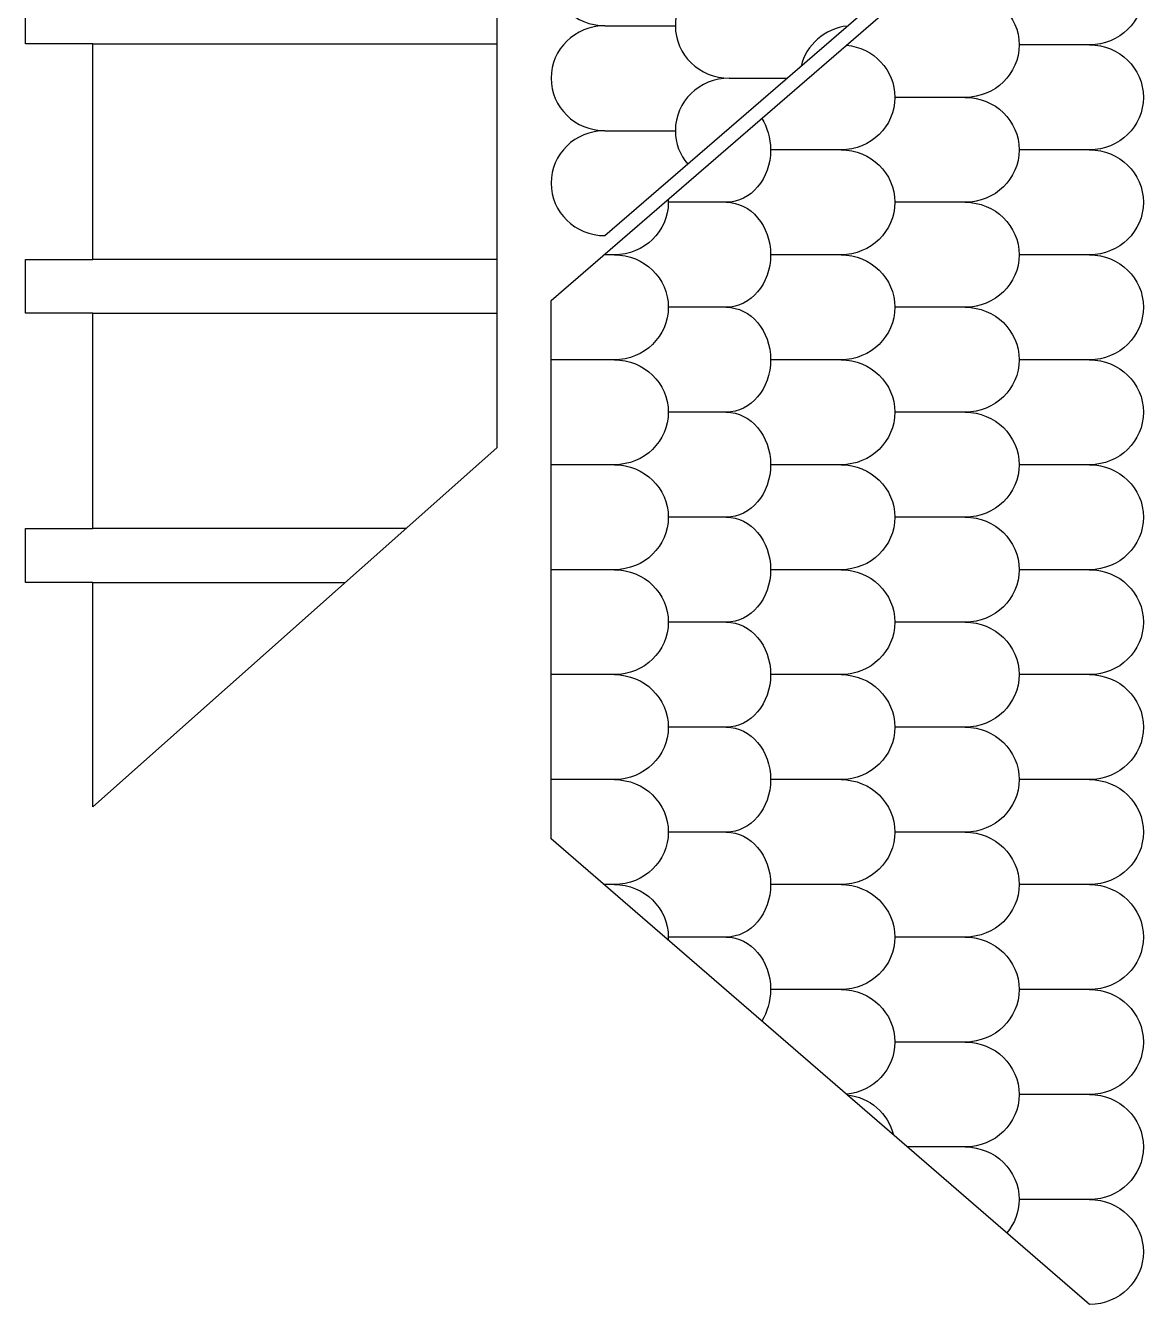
# Model space of a CAD drawing. Header units: centimetres. Extents: x -67.6 to -19.4, y -15.9 to 27.8.
# Drawn here: x -59.6 to -53.38, y 10.24 to 17.36 of the extents above; entities that cross this region are included whole.
import ezdxf

# ---------------------------------------------------------------- set-up
doc = ezdxf.new("R2010")
doc.units = ezdxf.units.CM
doc.header["$MEASUREMENT"] = 0
doc.layers.add('Layer 1', color=7, linetype='Continuous')

msp = doc.modelspace()

# ---------------------------------------------------------------- linework, layer by layer
at = {"layer": 'Layer 1', "color": 250, "lineweight": 25}
for points, knots in [([(-59.22922, 14.26102), (-59.22922, 14.26102), (-59.22922, 13.01102), (-59.22922, 13.01102), (-59.22922, 13.01102), (-56.97922, 15.01102), (-56.97922, 15.01102), (-56.97922, 15.01102), (-56.97922, 22.81102), (-56.97922, 22.81102), (-56.97922, 22.81102), (-59.22922, 24.81102), (-59.22922, 24.81102), (-59.22922, 24.81102), (-59.22922, 23.56102), (-59.22922, 23.56102), (-59.22922, 23.56102), (-59.60422, 23.56102), (-59.60422, 23.56102), (-59.60422, 23.56102), (-59.60422, 23.26102), (-59.60422, 23.26102), (-59.60422, 23.26102), (-59.22922, 23.26102), (-59.22922, 23.26102), (-59.22922, 23.26102), (-59.22922, 22.06102), (-59.22922, 22.06102), (-59.22922, 22.06102), (-59.60422, 22.06102), (-59.60422, 22.06102), (-59.60422, 22.06102), (-59.60422, 21.76102), (-59.60422, 21.76102), (-59.60422, 21.76102), (-59.22922, 21.76102), (-59.22922, 21.76102), (-59.22922, 21.76102), (-59.22922, 20.56102), (-59.22922, 20.56102), (-59.22922, 20.56102), (-59.60422, 20.56102), (-59.60422, 20.56102), (-59.60422, 20.56102), (-59.60422, 20.26102), (-59.60422, 20.26102), (-59.60422, 20.26102), (-59.22922, 20.26102), (-59.22922, 20.26102), (-59.22922, 20.26102), (-59.22922, 19.06102), (-59.22922, 19.06102), (-59.22922, 19.06102), (-59.60422, 19.06102), (-59.60422, 19.06102), (-59.60422, 19.06102), (-59.60422, 18.76102), (-59.60422, 18.76102), (-59.60422, 18.76102), (-59.22922, 18.76102), (-59.22922, 18.76102), (-59.22922, 18.76102), (-59.22922, 17.56102), (-59.22922, 17.56102), (-59.22922, 17.56102), (-59.60422, 17.56102), (-59.60422, 17.56102), (-59.60422, 17.56102), (-59.60422, 17.26102), (-59.60422, 17.26102), (-59.60422, 17.26102), (-59.22922, 17.26102), (-59.22922, 17.26102), (-59.22922, 17.26102), (-59.22922, 16.06102), (-59.22922, 16.06102), (-59.22922, 16.06102), (-59.60422, 16.06102), (-59.60422, 16.06102), (-59.60422, 16.06102), (-59.60422, 15.76102), (-59.60422, 15.76102), (-59.60422, 15.76102), (-59.22922, 15.76102), (-59.22922, 15.76102), (-59.22922, 15.76102), (-59.22922, 14.56102), (-59.22922, 14.56102), (-59.22922, 14.56102), (-59.60422, 14.56102), (-59.60422, 14.56102), (-59.60422, 14.56102), (-59.60422, 14.26102), (-59.60422, 14.26102), (-59.60422, 14.26102), (-59.22922, 14.26102), (-59.22922, 14.26102)], [0, 0, 0, 0, 0.03125, 0.03125, 0.03125, 0.0625, 0.0625, 0.0625, 0.09375, 0.09375, 0.09375, 0.125, 0.125, 0.125, 0.15625, 0.15625, 0.15625, 0.1875, 0.1875, 0.1875, 0.21875, 0.21875, 0.21875, 0.25, 0.25, 0.25, 0.28125, 0.28125, 0.28125, 0.3125, 0.3125, 0.3125, 0.34375, 0.34375, 0.34375, 0.375, 0.375, 0.375, 0.40625, 0.40625, 0.40625, 0.4375, 0.4375, 0.4375, 0.46875, 0.46875, 0.46875, 0.5, 0.5, 0.5, 0.53125, 0.53125, 0.53125, 0.5625, 0.5625, 0.5625, 0.59375, 0.59375, 0.59375, 0.625, 0.625, 0.625, 0.65625, 0.65625, 0.65625, 0.6875, 0.6875, 0.6875, 0.71875, 0.71875, 0.71875, 0.75, 0.75, 0.75, 0.78125, 0.78125, 0.78125, 0.8125, 0.8125, 0.8125, 0.84375, 0.84375, 0.84375, 0.875, 0.875, 0.875, 0.90625, 0.90625, 0.90625, 0.9375, 0.9375, 0.9375, 0.96875, 0.96875, 0.96875, 1, 1, 1, 1]), ([(-56.37666, 24.37936), (-56.37666, 24.37936), (-53.37656, 21.78625), (-53.37656, 21.78625), (-53.37656, 21.78625), (-53.37656, 18.78625), (-53.37656, 18.78625), (-53.37656, 18.78625), (-56.37666, 16.19315), (-56.37666, 16.19315), (-56.54234, 16.19315), (-56.67666, 16.32404), (-56.67666, 16.48551), (-56.67666, 16.64699), (-56.54234, 16.77788), (-56.37666, 16.77788), (-56.54234, 16.77788), (-56.67666, 16.90877), (-56.67666, 17.07024), (-56.67666, 17.23172), (-56.54234, 17.36261), (-56.37666, 17.36261), (-56.54234, 17.36261), (-56.67666, 17.4935), (-56.67666, 17.65497), (-56.67666, 17.81644), (-56.54234, 17.94735), (-56.37666, 17.94735), (-56.54234, 17.94734), (-56.67666, 18.07823), (-56.67666, 18.2397), (-56.67666, 18.40117), (-56.54234, 18.53207), (-56.37666, 18.53207), (-56.54234, 18.53206), (-56.67666, 18.66296), (-56.67666, 18.82443), (-56.67666, 18.9859), (-56.54234, 19.1168), (-56.37666, 19.1168), (-56.54234, 19.11679), (-56.67666, 19.24768), (-56.67666, 19.40916), (-56.67666, 19.57063), (-56.54234, 19.70153), (-56.37666, 19.70153), (-56.54234, 19.70152), (-56.67666, 19.83241), (-56.67666, 19.99389), (-56.67666, 20.15536), (-56.54234, 20.28626), (-56.37666, 20.28626), (-56.54234, 20.28625), (-56.67666, 20.41714), (-56.67666, 20.57861), (-56.67666, 20.74009), (-56.54234, 20.87099), (-56.37666, 20.87099), (-56.54234, 20.87098), (-56.67666, 21.00187), (-56.67666, 21.16334), (-56.67666, 21.32482), (-56.54234, 21.45572), (-56.37666, 21.45572), (-56.54234, 21.45571), (-56.67666, 21.5866), (-56.67666, 21.74807), (-56.67666, 21.90954), (-56.54234, 22.04045), (-56.37666, 22.04045), (-56.54234, 22.04044), (-56.67666, 22.17133), (-56.67666, 22.3328), (-56.67666, 22.49427), (-56.54234, 22.62517), (-56.37666, 22.62517), (-56.54234, 22.62516), (-56.67666, 22.75606), (-56.67666, 22.91753), (-56.67666, 23.079), (-56.54234, 23.2099), (-56.37666, 23.2099), (-56.54234, 23.20989), (-56.67666, 23.34078), (-56.67666, 23.50226), (-56.67666, 23.66373), (-56.54234, 23.79463), (-56.37666, 23.79463), (-56.54234, 23.79462), (-56.67666, 23.92551), (-56.67666, 24.08699), (-56.67666, 24.24846), (-56.54234, 24.37936), (-56.37666, 24.37936)], [0, 0, 0, 0, 0.0322581, 0.0322581, 0.0322581, 0.0645161, 0.0645161, 0.0645161, 0.0967742, 0.0967742, 0.0967742, 0.1290323, 0.1290323, 0.1290323, 0.1612903, 0.1612903, 0.1612903, 0.1935484, 0.1935484, 0.1935484, 0.2258065, 0.2258065, 0.2258065, 0.2580645, 0.2580645, 0.2580645, 0.2903226, 0.2903226, 0.2903226, 0.3225806, 0.3225806, 0.3225806, 0.3548387, 0.3548387, 0.3548387, 0.3870968, 0.3870968, 0.3870968, 0.4193548, 0.4193548, 0.4193548, 0.4516129, 0.4516129, 0.4516129, 0.483871, 0.483871, 0.483871, 0.516129, 0.516129, 0.516129, 0.5483871, 0.5483871, 0.5483871, 0.5806452, 0.5806452, 0.5806452, 0.6129032, 0.6129032, 0.6129032, 0.6451613, 0.6451613, 0.6451613, 0.6774194, 0.6774194, 0.6774194, 0.7096774, 0.7096774, 0.7096774, 0.7419355, 0.7419355, 0.7419355, 0.7741935, 0.7741935, 0.7741935, 0.8064516, 0.8064516, 0.8064516, 0.8387097, 0.8387097, 0.8387097, 0.8709677, 0.8709677, 0.8709677, 0.9032258, 0.9032258, 0.9032258, 0.9354839, 0.9354839, 0.9354839, 0.9677419, 0.9677419, 0.9677419, 1, 1, 1, 1]), ([(-53.67656, 18.42536), (-53.67656, 18.42536), (-56.67666, 15.83225), (-56.67666, 15.83225), (-56.67666, 15.83225), (-56.67666, 12.83225), (-56.67666, 12.83225), (-56.67666, 12.83225), (-53.67656, 10.23915), (-53.67656, 10.23915), (-53.51088, 10.23915), (-53.37656, 10.37004), (-53.37656, 10.53151), (-53.37656, 10.69299), (-53.51088, 10.82388), (-53.67656, 10.82388), (-53.51088, 10.82388), (-53.37656, 10.95477), (-53.37656, 11.11624), (-53.37656, 11.27772), (-53.51088, 11.40861), (-53.67656, 11.40861), (-53.51088, 11.40861), (-53.37656, 11.5395), (-53.37656, 11.70097), (-53.37656, 11.86244), (-53.51088, 11.99335), (-53.67656, 11.99335), (-53.51088, 11.99334), (-53.37656, 12.12423), (-53.37656, 12.2857), (-53.37656, 12.44717), (-53.51088, 12.57807), (-53.67656, 12.57807), (-53.51088, 12.57806), (-53.37656, 12.70896), (-53.37656, 12.87043), (-53.37656, 13.0319), (-53.51088, 13.1628), (-53.67656, 13.1628), (-53.51088, 13.16279), (-53.37656, 13.29368), (-53.37656, 13.45516), (-53.37656, 13.61663), (-53.51088, 13.74753), (-53.67656, 13.74753), (-53.51088, 13.74752), (-53.37656, 13.87841), (-53.37656, 14.03989), (-53.37656, 14.20136), (-53.51088, 14.33226), (-53.67656, 14.33226), (-53.51088, 14.33225), (-53.37656, 14.46314), (-53.37656, 14.62461), (-53.37656, 14.78609), (-53.51088, 14.91699), (-53.67656, 14.91699), (-53.51088, 14.91698), (-53.37656, 15.04787), (-53.37656, 15.20934), (-53.37656, 15.37082), (-53.51088, 15.50172), (-53.67656, 15.50172), (-53.51088, 15.50171), (-53.37656, 15.6326), (-53.37656, 15.79407), (-53.37656, 15.95554), (-53.51088, 16.08645), (-53.67656, 16.08645), (-53.51088, 16.08644), (-53.37656, 16.21733), (-53.37656, 16.3788), (-53.37656, 16.54027), (-53.51088, 16.67117), (-53.67656, 16.67117), (-53.51088, 16.67116), (-53.37656, 16.80206), (-53.37656, 16.96353), (-53.37656, 17.125), (-53.51088, 17.2559), (-53.67656, 17.2559), (-53.51088, 17.25589), (-53.37656, 17.38678), (-53.37656, 17.54826), (-53.37656, 17.70973), (-53.51088, 17.84063), (-53.67656, 17.84063), (-53.51088, 17.84062), (-53.37656, 17.97151), (-53.37656, 18.13299), (-53.37656, 18.29446), (-53.51088, 18.42536), (-53.67656, 18.42536)], [0, 0, 0, 0, 0.0322581, 0.0322581, 0.0322581, 0.0645161, 0.0645161, 0.0645161, 0.0967742, 0.0967742, 0.0967742, 0.1290323, 0.1290323, 0.1290323, 0.1612903, 0.1612903, 0.1612903, 0.1935484, 0.1935484, 0.1935484, 0.2258065, 0.2258065, 0.2258065, 0.2580645, 0.2580645, 0.2580645, 0.2903226, 0.2903226, 0.2903226, 0.3225806, 0.3225806, 0.3225806, 0.3548387, 0.3548387, 0.3548387, 0.3870968, 0.3870968, 0.3870968, 0.4193548, 0.4193548, 0.4193548, 0.4516129, 0.4516129, 0.4516129, 0.483871, 0.483871, 0.483871, 0.516129, 0.516129, 0.516129, 0.5483871, 0.5483871, 0.5483871, 0.5806452, 0.5806452, 0.5806452, 0.6129032, 0.6129032, 0.6129032, 0.6451613, 0.6451613, 0.6451613, 0.6774194, 0.6774194, 0.6774194, 0.7096774, 0.7096774, 0.7096774, 0.7419355, 0.7419355, 0.7419355, 0.7741935, 0.7741935, 0.7741935, 0.8064516, 0.8064516, 0.8064516, 0.8387097, 0.8387097, 0.8387097, 0.8709677, 0.8709677, 0.8709677, 0.9032258, 0.9032258, 0.9032258, 0.9354839, 0.9354839, 0.9354839, 0.9677419, 0.9677419, 0.9677419, 1, 1, 1, 1])]:
    msp.add_open_spline(points, degree=3, knots=knots, dxfattribs=at)
at = {"layer": 'Layer 1', "color": 240, "lineweight": 25}
for points, knots in [([(-55.68426, 17.65497), (-55.84994, 17.65497), (-55.98426, 17.52408), (-55.98426, 17.36261), (-55.98426, 17.20113), (-55.84994, 17.07024), (-55.68426, 17.07024), (-55.68426, 17.07024), (-55.47475, 17.07024), (-55.36191, 17.07024)], [0, 0, 0, 0, 0.3333333, 0.3333333, 0.3333333, 0.6666667, 0.6666667, 0.6666667, 1, 1, 1, 1]), ([(-54.36896, 17.54827), (-54.20328, 17.54827), (-54.06896, 17.41737), (-54.06896, 17.2559), (-54.06896, 17.09442), (-54.20328, 16.96353), (-54.36896, 16.96353), (-54.36896, 16.96353), (-54.76136, 16.96353), (-54.76136, 16.96353)], [0, 0, 0, 0, 0.3333333, 0.3333333, 0.3333333, 0.6666667, 0.6666667, 0.6666667, 1, 1, 1, 1]), ([(-55.03125, 17.25445), (-54.87971, 17.23974), (-54.76136, 17.1151), (-54.76136, 16.96354), (-54.76136, 16.80206), (-54.89568, 16.67117), (-55.06136, 16.67117), (-55.06136, 16.67117), (-55.45376, 16.67117), (-55.45376, 16.67117)], [0, 0, 0, 0, 0.3333333, 0.3333333, 0.3333333, 0.6666667, 0.6666667, 0.6666667, 1, 1, 1, 1]), ([(-53.67479, 17.25589), (-53.67537, 17.25589), (-53.67597, 17.25589), (-53.67656, 17.25589), (-53.67656, 17.25589), (-54.06896, 17.25589), (-54.06896, 17.25589)], [0, 0, 0, 0, 0.5, 0.5, 0.5, 1, 1, 1, 1]), ([(-55.68426, 17.07024), (-55.84994, 17.07024), (-55.98426, 16.93935), (-55.98426, 16.77788), (-55.98426, 16.70714), (-55.95848, 16.64225), (-55.91557, 16.59169)], [0, 0, 0, 0, 0.5, 0.5, 0.5, 1, 1, 1, 1]), ([(-54.36896, 16.96354), (-54.20328, 16.96354), (-54.06896, 16.83264), (-54.06896, 16.67117), (-54.06896, 16.50969), (-54.20328, 16.3788), (-54.36896, 16.3788), (-54.36896, 16.3788), (-54.76136, 16.3788), (-54.76136, 16.3788)], [0, 0, 0, 0, 0.3333333, 0.3333333, 0.3333333, 0.6666667, 0.6666667, 0.6666667, 1, 1, 1, 1]), ([(-55.50313, 16.84658), (-55.47214, 16.79772), (-55.45376, 16.73698), (-55.45376, 16.67116), (-55.45376, 16.50969), (-55.56431, 16.3788), (-55.70068, 16.3788), (-55.70068, 16.3788), (-56.02364, 16.3788), (-56.02364, 16.3788)], [0, 0, 0, 0, 0.3333333, 0.3333333, 0.3333333, 0.6666667, 0.6666667, 0.6666667, 1, 1, 1, 1]), ([(-55.06136, 16.67117), (-54.89568, 16.67117), (-54.76136, 16.54027), (-54.76136, 16.37881), (-54.76136, 16.21733), (-54.89568, 16.08645), (-55.06136, 16.08645), (-55.06136, 16.08645), (-55.45376, 16.08645), (-55.45376, 16.08645)], [0, 0, 0, 0, 0.3333333, 0.3333333, 0.3333333, 0.6666667, 0.6666667, 0.6666667, 1, 1, 1, 1]), ([(-53.67479, 16.67116), (-53.67537, 16.67116), (-53.67597, 16.67116), (-53.67656, 16.67116), (-53.67656, 16.67116), (-54.06896, 16.67116), (-54.06896, 16.67116)], [0, 0, 0, 0, 0.5, 0.5, 0.5, 1, 1, 1, 1]), ([(-56.02416, 16.39623), (-56.02382, 16.39047), (-56.02364, 16.38465), (-56.02364, 16.3788), (-56.02364, 16.21733), (-56.15796, 16.08644), (-56.32364, 16.08644), (-56.32364, 16.08644), (-56.34711, 16.08644), (-56.38257, 16.08644)], [0, 0, 0, 0, 0.3333333, 0.3333333, 0.3333333, 0.6666667, 0.6666667, 0.6666667, 1, 1, 1, 1]), ([(-55.70068, 16.3788), (-55.56431, 16.3788), (-55.45376, 16.24791), (-55.45376, 16.08644), (-55.45376, 15.92496), (-55.56431, 15.79407), (-55.70068, 15.79407), (-55.70068, 15.79407), (-56.02364, 15.79407), (-56.02364, 15.79407)], [0, 0, 0, 0, 0.3333333, 0.3333333, 0.3333333, 0.6666667, 0.6666667, 0.6666667, 1, 1, 1, 1]), ([(-54.36896, 16.37881), (-54.20328, 16.37881), (-54.06896, 16.24791), (-54.06896, 16.08645), (-54.06896, 15.92496), (-54.20328, 15.79407), (-54.36896, 15.79407), (-54.36896, 15.79407), (-54.76136, 15.79407), (-54.76136, 15.79407)], [0, 0, 0, 0, 0.3333333, 0.3333333, 0.3333333, 0.6666667, 0.6666667, 0.6666667, 1, 1, 1, 1]), ([(-56.32364, 16.08645), (-56.15796, 16.08645), (-56.02364, 15.95554), (-56.02364, 15.79407), (-56.02364, 15.6326), (-56.15796, 15.50171), (-56.32364, 15.50171), (-56.32364, 15.50171), (-56.57718, 15.50171), (-56.67666, 15.50171)], [0, 0, 0, 0, 0.3333333, 0.3333333, 0.3333333, 0.6666667, 0.6666667, 0.6666667, 1, 1, 1, 1]), ([(-55.06136, 16.08645), (-54.89568, 16.08645), (-54.76136, 15.95554), (-54.76136, 15.79408), (-54.76136, 15.6326), (-54.89568, 15.50172), (-55.06136, 15.50172), (-55.06136, 15.50172), (-55.45376, 15.50172), (-55.45376, 15.50172)], [0, 0, 0, 0, 0.3333333, 0.3333333, 0.3333333, 0.6666667, 0.6666667, 0.6666667, 1, 1, 1, 1]), ([(-53.67479, 16.08644), (-53.67537, 16.08644), (-53.67597, 16.08644), (-53.67656, 16.08644), (-53.67656, 16.08644), (-54.06896, 16.08644), (-54.06896, 16.08644)], [0, 0, 0, 0, 0.5, 0.5, 0.5, 1, 1, 1, 1]), ([(-55.70068, 15.79407), (-55.56431, 15.79407), (-55.45376, 15.66318), (-55.45376, 15.50171), (-55.45376, 15.34023), (-55.56431, 15.20934), (-55.70068, 15.20934), (-55.70068, 15.20934), (-56.02364, 15.20934), (-56.02364, 15.20934)], [0, 0, 0, 0, 0.3333333, 0.3333333, 0.3333333, 0.6666667, 0.6666667, 0.6666667, 1, 1, 1, 1]), ([(-54.36896, 15.79408), (-54.20328, 15.79408), (-54.06896, 15.66318), (-54.06896, 15.50172), (-54.06896, 15.34023), (-54.20328, 15.20934), (-54.36896, 15.20934), (-54.36896, 15.20934), (-54.76136, 15.20934), (-54.76136, 15.20934)], [0, 0, 0, 0, 0.3333333, 0.3333333, 0.3333333, 0.6666667, 0.6666667, 0.6666667, 1, 1, 1, 1]), ([(-56.32364, 15.50172), (-56.15796, 15.50172), (-56.02364, 15.37082), (-56.02364, 15.20934), (-56.02364, 15.04787), (-56.15796, 14.91698), (-56.32364, 14.91698), (-56.32364, 14.91698), (-56.57718, 14.91698), (-56.67666, 14.91698)], [0, 0, 0, 0, 0.3333333, 0.3333333, 0.3333333, 0.6666667, 0.6666667, 0.6666667, 1, 1, 1, 1]), ([(-55.06136, 15.50172), (-54.89568, 15.50172), (-54.76136, 15.37082), (-54.76136, 15.20935), (-54.76136, 15.04787), (-54.89568, 14.91699), (-55.06136, 14.91699), (-55.06136, 14.91699), (-55.45376, 14.91699), (-55.45376, 14.91699)], [0, 0, 0, 0, 0.3333333, 0.3333333, 0.3333333, 0.6666667, 0.6666667, 0.6666667, 1, 1, 1, 1]), ([(-53.67479, 15.50171), (-53.67537, 15.50171), (-53.67597, 15.50171), (-53.67656, 15.50171), (-53.67656, 15.50171), (-54.06896, 15.50171), (-54.06896, 15.50171)], [0, 0, 0, 0, 0.5, 0.5, 0.5, 1, 1, 1, 1]), ([(-55.70068, 15.20934), (-55.56431, 15.20934), (-55.45376, 15.07845), (-55.45376, 14.91698), (-55.45376, 14.75551), (-55.56431, 14.62461), (-55.70068, 14.62461), (-55.70068, 14.62461), (-56.02364, 14.62461), (-56.02364, 14.62461)], [0, 0, 0, 0, 0.3333333, 0.3333333, 0.3333333, 0.6666667, 0.6666667, 0.6666667, 1, 1, 1, 1]), ([(-54.36896, 15.20935), (-54.20328, 15.20935), (-54.06896, 15.07845), (-54.06896, 14.91699), (-54.06896, 14.75551), (-54.20328, 14.62461), (-54.36896, 14.62461), (-54.36896, 14.62461), (-54.76136, 14.62461), (-54.76136, 14.62461)], [0, 0, 0, 0, 0.3333333, 0.3333333, 0.3333333, 0.6666667, 0.6666667, 0.6666667, 1, 1, 1, 1]), ([(-56.32364, 14.91699), (-56.15796, 14.91699), (-56.02364, 14.78609), (-56.02364, 14.62461), (-56.02364, 14.46314), (-56.15796, 14.33225), (-56.32364, 14.33225), (-56.32364, 14.33225), (-56.57718, 14.33225), (-56.67666, 14.33225)], [0, 0, 0, 0, 0.3333333, 0.3333333, 0.3333333, 0.6666667, 0.6666667, 0.6666667, 1, 1, 1, 1]), ([(-55.06136, 14.91699), (-54.89568, 14.91699), (-54.76136, 14.78609), (-54.76136, 14.62462), (-54.76136, 14.46314), (-54.89568, 14.33226), (-55.06136, 14.33226), (-55.06136, 14.33226), (-55.45376, 14.33226), (-55.45376, 14.33226)], [0, 0, 0, 0, 0.3333333, 0.3333333, 0.3333333, 0.6666667, 0.6666667, 0.6666667, 1, 1, 1, 1]), ([(-53.67479, 14.91698), (-53.67537, 14.91698), (-53.67597, 14.91698), (-53.67656, 14.91698), (-53.67656, 14.91698), (-54.06896, 14.91698), (-54.06896, 14.91698)], [0, 0, 0, 0, 0.5, 0.5, 0.5, 1, 1, 1, 1]), ([(-55.70068, 14.62461), (-55.56431, 14.62461), (-55.45376, 14.49372), (-55.45376, 14.33225), (-55.45376, 14.17078), (-55.56431, 14.03989), (-55.70068, 14.03989), (-55.70068, 14.03989), (-56.02364, 14.03989), (-56.02364, 14.03989)], [0, 0, 0, 0, 0.3333333, 0.3333333, 0.3333333, 0.6666667, 0.6666667, 0.6666667, 1, 1, 1, 1]), ([(-54.36896, 14.62462), (-54.20328, 14.62462), (-54.06896, 14.49372), (-54.06896, 14.33226), (-54.06896, 14.17078), (-54.20328, 14.03989), (-54.36896, 14.03989), (-54.36896, 14.03989), (-54.76136, 14.03989), (-54.76136, 14.03989)], [0, 0, 0, 0, 0.3333333, 0.3333333, 0.3333333, 0.6666667, 0.6666667, 0.6666667, 1, 1, 1, 1]), ([(-56.32364, 14.33226), (-56.15796, 14.33226), (-56.02364, 14.20136), (-56.02364, 14.03989), (-56.02364, 13.87841), (-56.15796, 13.74752), (-56.32364, 13.74752), (-56.32364, 13.74752), (-56.57718, 13.74752), (-56.67666, 13.74752)], [0, 0, 0, 0, 0.3333333, 0.3333333, 0.3333333, 0.6666667, 0.6666667, 0.6666667, 1, 1, 1, 1]), ([(-55.06136, 14.33226), (-54.89568, 14.33226), (-54.76136, 14.20136), (-54.76136, 14.0399), (-54.76136, 13.87841), (-54.89568, 13.74753), (-55.06136, 13.74753), (-55.06136, 13.74753), (-55.45376, 13.74753), (-55.45376, 13.74753)], [0, 0, 0, 0, 0.3333333, 0.3333333, 0.3333333, 0.6666667, 0.6666667, 0.6666667, 1, 1, 1, 1]), ([(-53.67479, 14.33225), (-53.67537, 14.33225), (-53.67597, 14.33225), (-53.67656, 14.33225), (-53.67656, 14.33225), (-54.06896, 14.33225), (-54.06896, 14.33225)], [0, 0, 0, 0, 0.5, 0.5, 0.5, 1, 1, 1, 1]), ([(-55.70068, 14.03989), (-55.56431, 14.03989), (-55.45376, 13.90899), (-55.45376, 13.74752), (-55.45376, 13.58605), (-55.56431, 13.45516), (-55.70068, 13.45516), (-55.70068, 13.45516), (-56.02364, 13.45516), (-56.02364, 13.45516)], [0, 0, 0, 0, 0.3333333, 0.3333333, 0.3333333, 0.6666667, 0.6666667, 0.6666667, 1, 1, 1, 1]), ([(-54.36896, 14.0399), (-54.20328, 14.0399), (-54.06896, 13.90899), (-54.06896, 13.74753), (-54.06896, 13.58605), (-54.20328, 13.45516), (-54.36896, 13.45516), (-54.36896, 13.45516), (-54.76136, 13.45516), (-54.76136, 13.45516)], [0, 0, 0, 0, 0.3333333, 0.3333333, 0.3333333, 0.6666667, 0.6666667, 0.6666667, 1, 1, 1, 1]), ([(-56.32364, 13.74753), (-56.15796, 13.74753), (-56.02364, 13.61663), (-56.02364, 13.45516), (-56.02364, 13.29368), (-56.15796, 13.16279), (-56.32364, 13.16279), (-56.32364, 13.16279), (-56.57718, 13.16279), (-56.67666, 13.16279)], [0, 0, 0, 0, 0.3333333, 0.3333333, 0.3333333, 0.6666667, 0.6666667, 0.6666667, 1, 1, 1, 1]), ([(-55.06136, 13.74753), (-54.89568, 13.74753), (-54.76136, 13.61663), (-54.76136, 13.45517), (-54.76136, 13.29368), (-54.89568, 13.1628), (-55.06136, 13.1628), (-55.06136, 13.1628), (-55.45376, 13.1628), (-55.45376, 13.1628)], [0, 0, 0, 0, 0.3333333, 0.3333333, 0.3333333, 0.6666667, 0.6666667, 0.6666667, 1, 1, 1, 1]), ([(-53.67479, 13.74752), (-53.67537, 13.74752), (-53.67597, 13.74752), (-53.67656, 13.74752), (-53.67656, 13.74752), (-54.06896, 13.74752), (-54.06896, 13.74752)], [0, 0, 0, 0, 0.5, 0.5, 0.5, 1, 1, 1, 1]), ([(-55.70068, 13.45516), (-55.56431, 13.45516), (-55.45376, 13.32427), (-55.45376, 13.16279), (-55.45376, 13.00132), (-55.56431, 12.87043), (-55.70068, 12.87043), (-55.70068, 12.87043), (-56.02364, 12.87043), (-56.02364, 12.87043)], [0, 0, 0, 0, 0.3333333, 0.3333333, 0.3333333, 0.6666667, 0.6666667, 0.6666667, 1, 1, 1, 1]), ([(-54.36896, 13.45517), (-54.20328, 13.45517), (-54.06896, 13.32427), (-54.06896, 13.1628), (-54.06896, 13.00132), (-54.20328, 12.87043), (-54.36896, 12.87043), (-54.36896, 12.87043), (-54.76136, 12.87043), (-54.76136, 12.87043)], [0, 0, 0, 0, 0.3333333, 0.3333333, 0.3333333, 0.6666667, 0.6666667, 0.6666667, 1, 1, 1, 1]), ([(-56.32364, 13.1628), (-56.15796, 13.1628), (-56.02364, 13.0319), (-56.02364, 12.87043), (-56.02364, 12.70896), (-56.15796, 12.57806), (-56.32364, 12.57806), (-56.32364, 12.57806), (-56.34711, 12.57806), (-56.38257, 12.57806)], [0, 0, 0, 0, 0.3333333, 0.3333333, 0.3333333, 0.6666667, 0.6666667, 0.6666667, 1, 1, 1, 1]), ([(-55.06136, 13.1628), (-54.89568, 13.1628), (-54.76136, 13.0319), (-54.76136, 12.87044), (-54.76136, 12.70896), (-54.89568, 12.57807), (-55.06136, 12.57807), (-55.06136, 12.57807), (-55.45376, 12.57807), (-55.45376, 12.57807)], [0, 0, 0, 0, 0.3333333, 0.3333333, 0.3333333, 0.6666667, 0.6666667, 0.6666667, 1, 1, 1, 1]), ([(-53.67479, 13.16279), (-53.67537, 13.16279), (-53.67597, 13.16279), (-53.67656, 13.16279), (-53.67656, 13.16279), (-54.06896, 13.16279), (-54.06896, 13.16279)], [0, 0, 0, 0, 0.5, 0.5, 0.5, 1, 1, 1, 1]), ([(-55.70068, 12.87043), (-55.56431, 12.87043), (-55.45376, 12.73954), (-55.45376, 12.57806), (-55.45376, 12.41659), (-55.56431, 12.2857), (-55.70068, 12.2857), (-55.70068, 12.2857), (-56.02364, 12.2857), (-56.02364, 12.2857)], [0, 0, 0, 0, 0.3333333, 0.3333333, 0.3333333, 0.6666667, 0.6666667, 0.6666667, 1, 1, 1, 1]), ([(-54.36896, 12.87044), (-54.20328, 12.87044), (-54.06896, 12.73954), (-54.06896, 12.57807), (-54.06896, 12.41659), (-54.20328, 12.2857), (-54.36896, 12.2857), (-54.36896, 12.2857), (-54.76136, 12.2857), (-54.76136, 12.2857)], [0, 0, 0, 0, 0.3333333, 0.3333333, 0.3333333, 0.6666667, 0.6666667, 0.6666667, 1, 1, 1, 1]), ([(-56.32364, 12.57807), (-56.15796, 12.57807), (-56.02364, 12.44717), (-56.02364, 12.2857), (-56.02364, 12.27985), (-56.02382, 12.27403), (-56.02416, 12.26827)], [0, 0, 0, 0, 0.5, 0.5, 0.5, 1, 1, 1, 1]), ([(-55.06136, 12.57807), (-54.89568, 12.57807), (-54.76136, 12.44717), (-54.76136, 12.28571), (-54.76136, 12.12423), (-54.89568, 11.99335), (-55.06136, 11.99335), (-55.06136, 11.99335), (-55.45376, 11.99335), (-55.45376, 11.99335)], [0, 0, 0, 0, 0.3333333, 0.3333333, 0.3333333, 0.6666667, 0.6666667, 0.6666667, 1, 1, 1, 1]), ([(-53.67479, 12.57806), (-53.67537, 12.57806), (-53.67597, 12.57806), (-53.67656, 12.57806), (-53.67656, 12.57806), (-54.06896, 12.57806), (-54.06896, 12.57806)], [0, 0, 0, 0, 0.5, 0.5, 0.5, 1, 1, 1, 1]), ([(-55.70068, 12.2857), (-55.56431, 12.2857), (-55.45376, 12.15481), (-55.45376, 11.99334), (-55.45376, 11.92752), (-55.47213, 11.86677), (-55.50312, 11.81792)], [0, 0, 0, 0, 0.5, 0.5, 0.5, 1, 1, 1, 1]), ([(-54.36896, 12.28571), (-54.20328, 12.28571), (-54.06896, 12.15481), (-54.06896, 11.99335), (-54.06896, 11.83186), (-54.20328, 11.70097), (-54.36896, 11.70097), (-54.36896, 11.70097), (-54.76136, 11.70097), (-54.76136, 11.70097)], [0, 0, 0, 0, 0.3333333, 0.3333333, 0.3333333, 0.6666667, 0.6666667, 0.6666667, 1, 1, 1, 1]), ([(-55.06136, 11.99335), (-54.89568, 11.99335), (-54.76136, 11.86244), (-54.76136, 11.70097), (-54.76136, 11.5494), (-54.87971, 11.42477), (-55.03125, 11.41006)], [0, 0, 0, 0, 0.5, 0.5, 0.5, 1, 1, 1, 1]), ([(-53.67479, 11.99334), (-53.67537, 11.99334), (-53.67597, 11.99334), (-53.67656, 11.99334), (-53.67656, 11.99334), (-54.06896, 11.99334), (-54.06896, 11.99334)], [0, 0, 0, 0, 0.5, 0.5, 0.5, 1, 1, 1, 1]), ([(-54.36896, 11.70097), (-54.20328, 11.70097), (-54.06896, 11.57008), (-54.06896, 11.40861), (-54.06896, 11.24713), (-54.20328, 11.11624), (-54.36896, 11.11624), (-54.36896, 11.11624), (-54.57847, 11.11624), (-54.69131, 11.11624)], [0, 0, 0, 0, 0.3333333, 0.3333333, 0.3333333, 0.6666667, 0.6666667, 0.6666667, 1, 1, 1, 1]), ([(-54.36896, 11.11624), (-54.20328, 11.11624), (-54.06896, 10.98535), (-54.06896, 10.82388), (-54.06896, 10.75314), (-54.09474, 10.68825), (-54.13765, 10.63769)], [0, 0, 0, 0, 0.5, 0.5, 0.5, 1, 1, 1, 1])]:
    msp.add_open_spline(points, degree=3, knots=knots, dxfattribs=at)
for points in [[(-56.37666, 17.36261), (-56.37666, 17.36261), (-55.98426, 17.36261), (-55.98426, 17.36261)], [(-55.02579, 17.36076), (-55.15236, 17.34689), (-55.25511, 17.25624), (-55.28383, 17.13773)], [(-59.22922, 17.26102), (-59.22922, 17.26102), (-56.97922, 17.26102), (-56.97922, 17.26102)], [(-53.67656, 17.2559), (-53.67597, 17.2559), (-53.67538, 17.25589), (-53.67479, 17.25589)], [(-56.37666, 16.77788), (-56.37666, 16.77788), (-55.98426, 16.77788), (-55.98426, 16.77788)], [(-53.67656, 16.67117), (-53.67597, 16.67117), (-53.67538, 16.67116), (-53.67479, 16.67116)], [(-56.97922, 16.06102), (-56.97922, 16.06102), (-59.22922, 16.06102), (-59.22922, 16.06102)], [(-53.67656, 16.08645), (-53.67597, 16.08645), (-53.67538, 16.08644), (-53.67479, 16.08644)], [(-59.22922, 15.76102), (-59.22922, 15.76102), (-56.97922, 15.76102), (-56.97922, 15.76102)], [(-53.67656, 15.50172), (-53.67597, 15.50172), (-53.67538, 15.50171), (-53.67479, 15.50171)], [(-53.67656, 14.91699), (-53.67597, 14.91699), (-53.67538, 14.91698), (-53.67479, 14.91698)], [(-57.48547, 14.56102), (-57.48547, 14.56102), (-59.22922, 14.56102), (-59.22922, 14.56102)], [(-53.67656, 14.33226), (-53.67597, 14.33226), (-53.67538, 14.33225), (-53.67479, 14.33225)], [(-59.22922, 14.26102), (-59.22922, 14.26102), (-57.82297, 14.26102), (-57.82297, 14.26102)], [(-53.67656, 13.74753), (-53.67597, 13.74753), (-53.67538, 13.74752), (-53.67479, 13.74752)], [(-53.67656, 13.1628), (-53.67597, 13.1628), (-53.67538, 13.16279), (-53.67479, 13.16279)], [(-53.67656, 12.57807), (-53.67597, 12.57807), (-53.67538, 12.57806), (-53.67479, 12.57806)], [(-53.67656, 11.99335), (-53.67597, 11.99335), (-53.67538, 11.99334), (-53.67479, 11.99334)], [(-55.02743, 11.40676), (-54.90086, 11.39289), (-54.79811, 11.30224), (-54.76939, 11.18373)], [(-53.67656, 11.40861), (-53.67656, 11.40861), (-54.06896, 11.40861), (-54.06896, 11.40861)], [(-53.67656, 10.82388), (-53.67656, 10.82388), (-54.06896, 10.82388), (-54.06896, 10.82388)]]:
    msp.add_open_spline(points, degree=3, dxfattribs=at)

doc.saveas('drawing.dxf')
